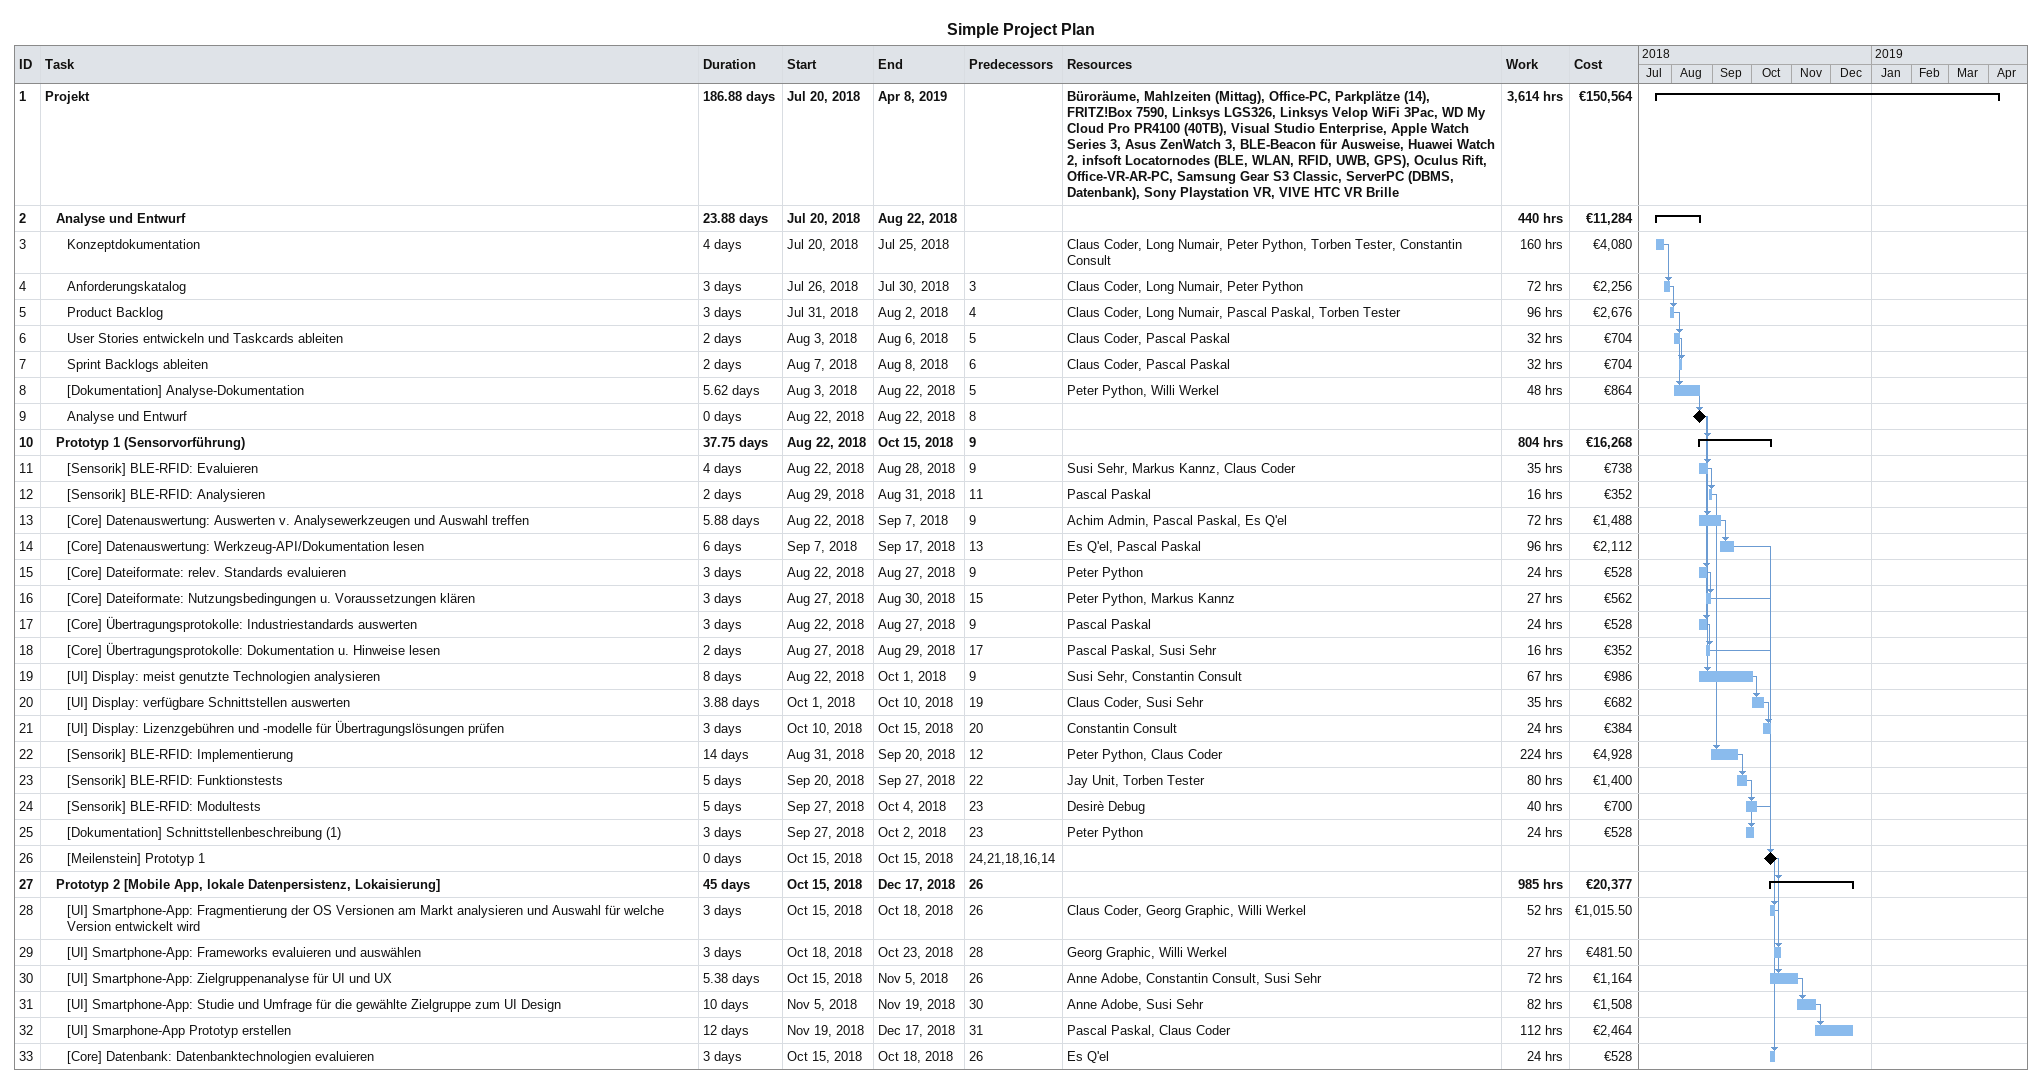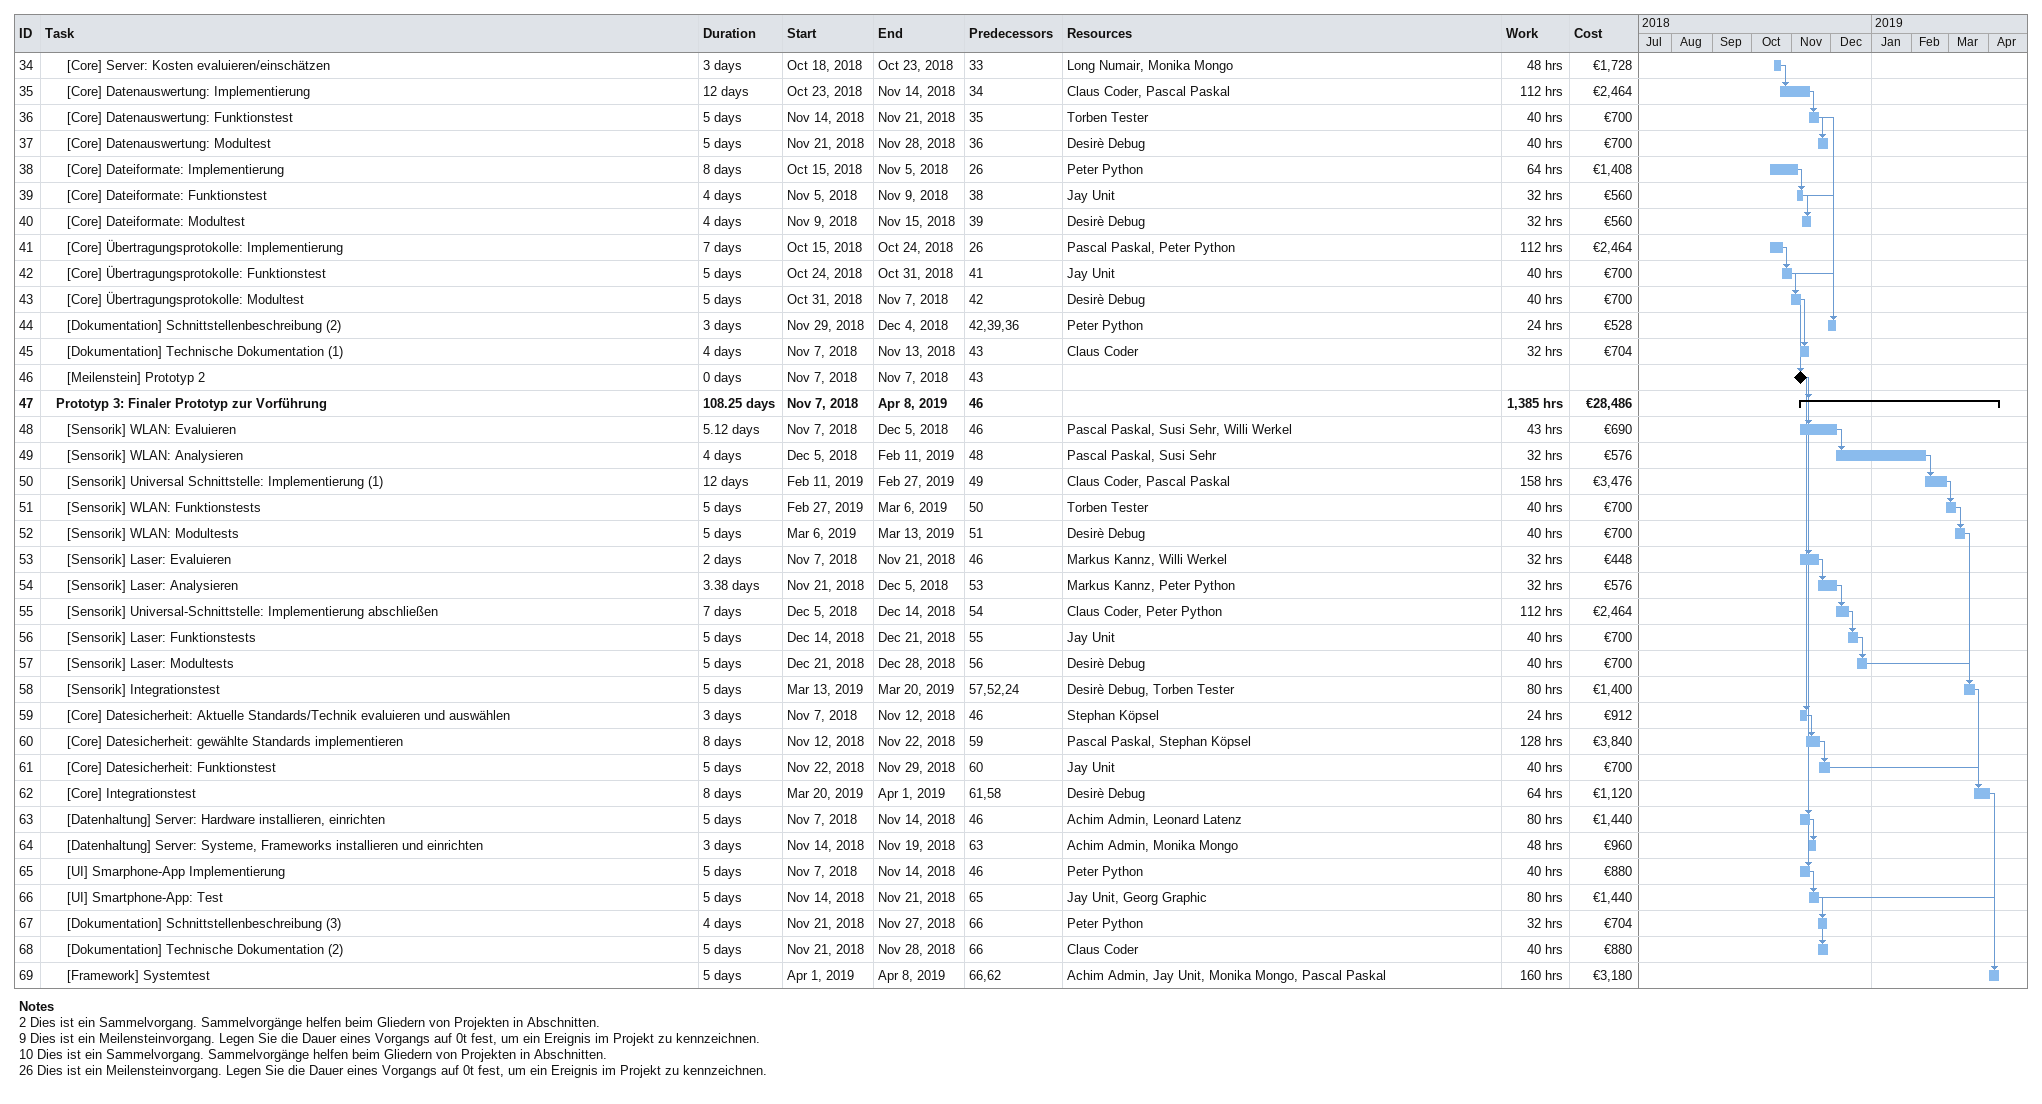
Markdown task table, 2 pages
Simple Project Plan

| ID | Level | Task | Duration | Start | Finish | Predecessors | Resources | Work (h) | Cost (€) |
|---|---|---|---|---|---|---|---|---|---|
| 1 | 1 | **Projekt** | 186.88d | 2018-07-20 | 2019-04-08 |  | Büroräume, Mahlzeiten (Mittag), Office-PC, Parkplätze (14), FRITZ!Box 7590, Linksys LGS326, Linksys Velop WiFi 3Pac, WD My Cloud Pro PR4100 (40TB), Visual Studio Enterprise, Apple Watch Series 3, Asus ZenWatch 3, BLE-Beacon für Ausweise, Huawei Watch 2, infsoft Locatornodes (BLE, WLAN, RFID, UWB, GPS), Oculus Rift, Office-VR-AR-PC, Samsung Gear S3 Classic, ServerPC (DBMS, Datenbank), Sony Playstation VR, VIVE HTC VR Brille | 3614 | 150564 |
| 2 | 2 | **Analyse und Entwurf** | 23.88d | 2018-07-20 | 2018-08-22 |  |  | 440 | 11284 |
| 3 | 3 | Konzeptdokumentation | 4d | 2018-07-20 | 2018-07-25 |  | Claus Coder, Long Numair, Peter Python, Torben Tester, Constantin Consult | 160 | 4080 |
| 4 | 3 | Anforderungskatalog | 3d | 2018-07-26 | 2018-07-30 | 3 | Claus Coder, Long Numair, Peter Python | 72 | 2256 |
| 5 | 3 | Product Backlog | 3d | 2018-07-31 | 2018-08-02 | 4 | Claus Coder, Long Numair, Pascal Paskal, Torben Tester | 96 | 2676 |
| 6 | 3 | User Stories entwickeln und Taskcards ableiten | 2d | 2018-08-03 | 2018-08-06 | 5 | Claus Coder, Pascal Paskal | 32 | 704 |
| 7 | 3 | Sprint Backlogs ableiten | 2d | 2018-08-07 | 2018-08-08 | 6 | Claus Coder, Pascal Paskal | 32 | 704 |
| 8 | 3 | [Dokumentation] Analyse-Dokumentation | 5.62d | 2018-08-03 | 2018-08-22 | 5 | Peter Python, Willi Werkel | 48 | 864 |
| 9 | 3 | Analyse und Entwurf | 0d | 2018-08-22 | 2018-08-22 | 8 |  |  |  |
| 10 | 2 | **Prototyp 1 (Sensorvorführung)** | 37.75d | 2018-08-22 | 2018-10-15 | 9 |  | 804 | 16268 |
| 11 | 3 | [Sensorik] BLE-RFID: Evaluieren | 4d | 2018-08-22 | 2018-08-28 | 9 | Susi Sehr, Markus Kannz, Claus Coder | 35 | 738 |
| 12 | 3 | [Sensorik] BLE-RFID: Analysieren | 2d | 2018-08-29 | 2018-08-31 | 11 | Pascal Paskal | 16 | 352 |
| 13 | 3 | [Core] Datenauswertung: Auswerten v. Analysewerkzeugen und Auswahl treffen | 5.88d | 2018-08-22 | 2018-09-07 | 9 | Achim Admin, Pascal Paskal, Es Q'el | 72 | 1488 |
| 14 | 3 | [Core] Datenauswertung: Werkzeug-API/Dokumentation lesen | 6d | 2018-09-07 | 2018-09-17 | 13 | Es Q'el, Pascal Paskal | 96 | 2112 |
| 15 | 3 | [Core] Dateiformate: relev. Standards evaluieren | 3d | 2018-08-22 | 2018-08-27 | 9 | Peter Python | 24 | 528 |
| 16 | 3 | [Core] Dateiformate: Nutzungsbedingungen u. Voraussetzungen klären | 3d | 2018-08-27 | 2018-08-30 | 15 | Peter Python, Markus Kannz | 27 | 562 |
| 17 | 3 | [Core] Übertragungsprotokolle: Industriestandards auswerten | 3d | 2018-08-22 | 2018-08-27 | 9 | Pascal Paskal | 24 | 528 |
| 18 | 3 | [Core] Übertragungsprotokolle: Dokumentation u. Hinweise lesen | 2d | 2018-08-27 | 2018-08-29 | 17 | Pascal Paskal, Susi Sehr | 16 | 352 |
| 19 | 3 | [UI] Display: meist genutzte Technologien analysieren | 8d | 2018-08-22 | 2018-10-01 | 9 | Susi Sehr, Constantin Consult | 67 | 986 |
| 20 | 3 | [UI] Display: verfügbare Schnittstellen auswerten | 3.88d | 2018-10-01 | 2018-10-10 | 19 | Claus Coder, Susi Sehr | 35 | 682 |
| 21 | 3 | [UI] Display: Lizenzgebühren und -modelle für Übertragungslösungen prüfen | 3d | 2018-10-10 | 2018-10-15 | 20 | Constantin Consult | 24 | 384 |
| 22 | 3 | [Sensorik] BLE-RFID: Implementierung | 14d | 2018-08-31 | 2018-09-20 | 12 | Peter Python, Claus Coder | 224 | 4928 |
| 23 | 3 | [Sensorik] BLE-RFID: Funktionstests | 5d | 2018-09-20 | 2018-09-27 | 22 | Jay Unit, Torben Tester | 80 | 1400 |
| 24 | 3 | [Sensorik] BLE-RFID: Modultests | 5d | 2018-09-27 | 2018-10-04 | 23 | Desirè Debug | 40 | 700 |
| 25 | 3 | [Dokumentation] Schnittstellenbeschreibung (1) | 3d | 2018-09-27 | 2018-10-02 | 23 | Peter Python | 24 | 528 |
| 26 | 3 | [Meilenstein] Prototyp 1 | 0d | 2018-10-15 | 2018-10-15 | 24, 21, 18, 16, 14 |  |  |  |
| 27 | 2 | **Prototyp 2 [Mobile App, lokale Datenpersistenz, Lokaisierung]** | 45d | 2018-10-15 | 2018-12-17 | 26 |  | 985 | 20377 |
| 28 | 3 | [UI] Smartphone-App: Fragmentierung der OS Versionen am Markt analysieren und Auswahl für welche Version entwickelt wird | 3d | 2018-10-15 | 2018-10-18 | 26 | Claus Coder, Georg Graphic, Willi Werkel | 52 | 1015.50 |
| 29 | 3 | [UI] Smartphone-App: Frameworks evaluieren und auswählen | 3d | 2018-10-18 | 2018-10-23 | 28 | Georg Graphic, Willi Werkel | 27 | 481.50 |
| 30 | 3 | [UI] Smartphone-App: Zielgruppenanalyse für UI und UX | 5.38d | 2018-10-15 | 2018-11-05 | 26 | Anne Adobe, Constantin Consult, Susi Sehr | 72 | 1164 |
| 31 | 3 | [UI] Smartphone-App: Studie und Umfrage für die gewählte Zielgruppe zum UI Design | 10d | 2018-11-05 | 2018-11-19 | 30 | Anne Adobe, Susi Sehr | 82 | 1508 |
| 32 | 3 | [UI] Smarphone-App Prototyp erstellen | 12d | 2018-11-19 | 2018-12-17 | 31 | Pascal Paskal, Claus Coder | 112 | 2464 |
| 33 | 3 | [Core] Datenbank: Datenbanktechnologien evaluieren | 3d | 2018-10-15 | 2018-10-18 | 26 | Es Q'el | 24 | 528 |
| 34 | 3 | [Core] Server: Kosten evaluieren/einschätzen | 3d | 2018-10-18 | 2018-10-23 | 33 | Long Numair, Monika Mongo | 48 | 1728 |
| 35 | 3 | [Core] Datenauswertung: Implementierung | 12d | 2018-10-23 | 2018-11-14 | 34 | Claus Coder, Pascal Paskal | 112 | 2464 |
| 36 | 3 | [Core] Datenauswertung: Funktionstest | 5d | 2018-11-14 | 2018-11-21 | 35 | Torben Tester | 40 | 700 |
| 37 | 3 | [Core] Datenauswertung: Modultest | 5d | 2018-11-21 | 2018-11-28 | 36 | Desirè Debug | 40 | 700 |
| 38 | 3 | [Core] Dateiformate: Implementierung | 8d | 2018-10-15 | 2018-11-05 | 26 | Peter Python | 64 | 1408 |
| 39 | 3 | [Core] Dateiformate: Funktionstest | 4d | 2018-11-05 | 2018-11-09 | 38 | Jay Unit | 32 | 560 |
| 40 | 3 | [Core] Dateiformate: Modultest | 4d | 2018-11-09 | 2018-11-15 | 39 | Desirè Debug | 32 | 560 |
| 41 | 3 | [Core] Übertragungsprotokolle: Implementierung | 7d | 2018-10-15 | 2018-10-24 | 26 | Pascal Paskal, Peter Python | 112 | 2464 |
| 42 | 3 | [Core] Übertragungsprotokolle: Funktionstest | 5d | 2018-10-24 | 2018-10-31 | 41 | Jay Unit | 40 | 700 |
| 43 | 3 | [Core] Übertragungsprotokolle: Modultest | 5d | 2018-10-31 | 2018-11-07 | 42 | Desirè Debug | 40 | 700 |
| 44 | 3 | [Dokumentation] Schnittstellenbeschreibung (2) | 3d | 2018-11-29 | 2018-12-04 | 42, 39, 36 | Peter Python | 24 | 528 |
| 45 | 3 | [Dokumentation] Technische Dokumentation (1) | 4d | 2018-11-07 | 2018-11-13 | 43 | Claus Coder | 32 | 704 |
| 46 | 3 | [Meilenstein] Prototyp 2 | 0d | 2018-11-07 | 2018-11-07 | 43 |  |  |  |
| 47 | 2 | **Prototyp 3: Finaler Prototyp zur Vorführung** | 108.25d | 2018-11-07 | 2019-04-08 | 46 |  | 1385 | 28486 |
| 48 | 3 | [Sensorik] WLAN: Evaluieren | 5.12d | 2018-11-07 | 2018-12-05 | 46 | Pascal Paskal, Susi Sehr, Willi Werkel | 43 | 690 |
| 49 | 3 | [Sensorik] WLAN: Analysieren | 4d | 2018-12-05 | 2019-02-11 | 48 | Pascal Paskal, Susi Sehr | 32 | 576 |
| 50 | 3 | [Sensorik] Universal Schnittstelle: Implementierung (1) | 12d | 2019-02-11 | 2019-02-27 | 49 | Claus Coder, Pascal Paskal | 158 | 3476 |
| 51 | 3 | [Sensorik] WLAN: Funktionstests | 5d | 2019-02-27 | 2019-03-06 | 50 | Torben Tester | 40 | 700 |
| 52 | 3 | [Sensorik] WLAN: Modultests | 5d | 2019-03-06 | 2019-03-13 | 51 | Desirè Debug | 40 | 700 |
| 53 | 3 | [Sensorik] Laser: Evaluieren | 2d | 2018-11-07 | 2018-11-21 | 46 | Markus Kannz, Willi Werkel | 32 | 448 |
| 54 | 3 | [Sensorik] Laser: Analysieren | 3.38d | 2018-11-21 | 2018-12-05 | 53 | Markus Kannz, Peter Python | 32 | 576 |
| 55 | 3 | [Sensorik] Universal-Schnittstelle: Implementierung abschließen | 7d | 2018-12-05 | 2018-12-14 | 54 | Claus Coder, Peter Python | 112 | 2464 |
| 56 | 3 | [Sensorik] Laser: Funktionstests | 5d | 2018-12-14 | 2018-12-21 | 55 | Jay Unit | 40 | 700 |
| 57 | 3 | [Sensorik] Laser: Modultests | 5d | 2018-12-21 | 2018-12-28 | 56 | Desirè Debug | 40 | 700 |
| 58 | 3 | [Sensorik] Integrationstest | 5d | 2019-03-13 | 2019-03-20 | 57, 52, 24 | Desirè Debug, Torben Tester | 80 | 1400 |
| 59 | 3 | [Core] Datesicherheit: Aktuelle Standards/Technik evaluieren und auswählen | 3d | 2018-11-07 | 2018-11-12 | 46 | Stephan Köpsel | 24 | 912 |
| 60 | 3 | [Core] Datesicherheit: gewählte Standards implementieren | 8d | 2018-11-12 | 2018-11-22 | 59 | Pascal Paskal, Stephan Köpsel | 128 | 3840 |
| 61 | 3 | [Core] Datesicherheit: Funktionstest | 5d | 2018-11-22 | 2018-11-29 | 60 | Jay Unit | 40 | 700 |
| 62 | 3 | [Core] Integrationstest | 8d | 2019-03-20 | 2019-04-01 | 61, 58 | Desirè Debug | 64 | 1120 |
| 63 | 3 | [Datenhaltung] Server: Hardware installieren, einrichten | 5d | 2018-11-07 | 2018-11-14 | 46 | Achim Admin, Leonard Latenz | 80 | 1440 |
| 64 | 3 | [Datenhaltung] Server: Systeme, Frameworks installieren und einrichten | 3d | 2018-11-14 | 2018-11-19 | 63 | Achim Admin, Monika Mongo | 48 | 960 |
| 65 | 3 | [UI] Smarphone-App Implementierung | 5d | 2018-11-07 | 2018-11-14 | 46 | Peter Python | 40 | 880 |
| 66 | 3 | [UI] Smartphone-App: Test | 5d | 2018-11-14 | 2018-11-21 | 65 | Jay Unit, Georg Graphic | 80 | 1440 |
| 67 | 3 | [Dokumentation] Schnittstellenbeschreibung (3) | 4d | 2018-11-21 | 2018-11-27 | 66 | Peter Python | 32 | 704 |
| 68 | 3 | [Dokumentation] Technische Dokumentation (2) | 5d | 2018-11-21 | 2018-11-28 | 66 | Claus Coder | 40 | 880 |
| 69 | 3 | [Framework] Systemtest | 5d | 2019-04-01 | 2019-04-08 | 66, 62 | Achim Admin, Jay Unit, Monika Mongo, Pascal Paskal | 160 | 3180 |

Notes
- 2: Dies ist ein Sammelvorgang. Sammelvorgänge helfen beim Gliedern von Projekten in Abschnitten.
- 9: Dies ist ein Meilensteinvorgang. Legen Sie die Dauer eines Vorgangs auf 0t fest, um ein Ereignis im Projekt zu kennzeichnen.
- 10: Dies ist ein Sammelvorgang. Sammelvorgänge helfen beim Gliedern von Projekten in Abschnitten.
- 26: Dies ist ein Meilensteinvorgang. Legen Sie die Dauer eines Vorgangs auf 0t fest, um ein Ereignis im Projekt zu kennzeichnen.
